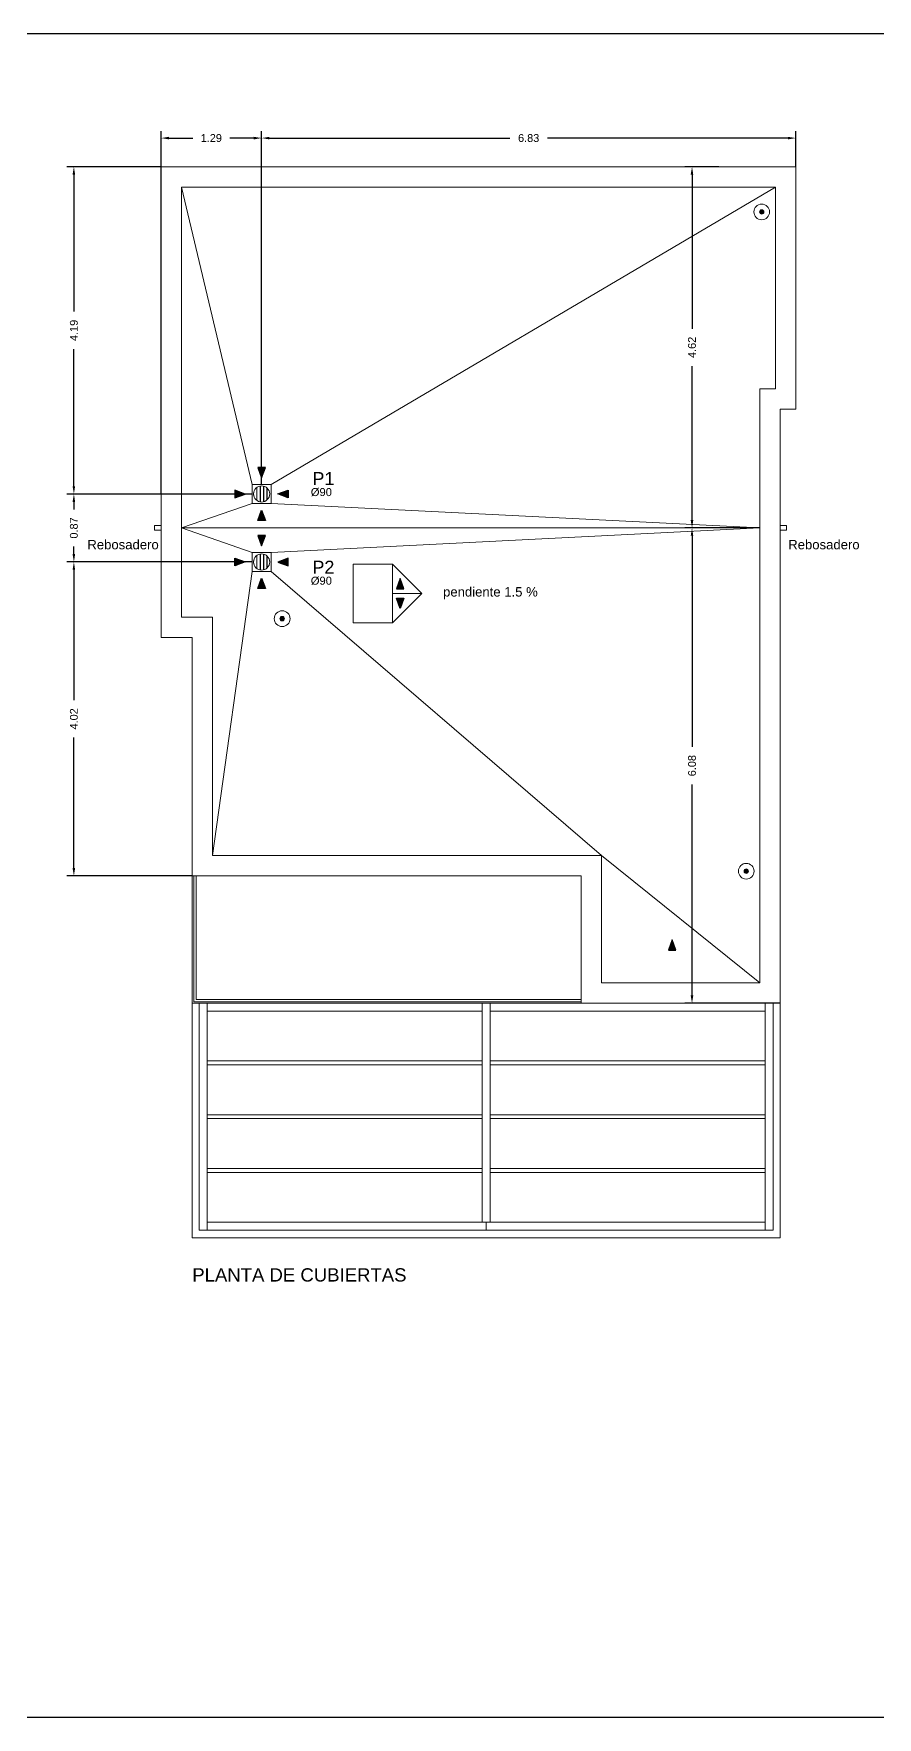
# Model space of a CAD drawing. Header units: millimetres. Extents: x 441156 to 441876, y 4514765 to 4515211.
# Drawn here: x 441335.57 to 441346.37, y 4514948.4 to 4514969.94 of the extents above; entities that cross this region are included whole.
import ezdxf
from ezdxf.enums import TextEntityAlignment as Align

# ---------------------------------------------------------------- set-up
doc = ezdxf.new("R2010")
doc.units = ezdxf.units.MM
doc.linetypes.add('CONTINUA', pattern=[0])
doc.layers.add('01_cartela', color=6, linetype='Continuous', plot=False)
for name, color, linetype in [('01_cotas', 254, 'Continuous'), ('01_puertas', 2, 'Continuous'), ('01_textos', 7, 'Continuous')]:
    doc.layers.add(name, color=color, linetype=linetype)
for name, color, linetype, lineweight in [('01_varios', 4, 'Continuous', 0), ('INGIN SANEAMIENTO BAJANTE PLUVIALES', 170, 'Continuous', 5), ('INGIN SANEAMIENTO TEXTO ENTERRADO', 7, 'Continuous', 0)]:
    doc.layers.add(name, color=color, linetype=linetype, lineweight=lineweight)
doc.styles.add('Estilo1', font='swissel.ttf')
doc.styles.add('NIEVES2', font='sanss___.ttf')
doc.styles.add('ROMANS', font='romans')
doc.dimstyles.new('DECIMAL-50', dxfattribs={"dimtxt": 0.08, "dimasz": 0.15, "dimexe": 0.09, "dimexo": 0, "dimgap": 0.09, "dimtad": 0, "dimzin": 0, "dimdsep": 46, "dimtxsty": 'ROMANS', "dimcen": 0.09, "dimclrt": 6, "dimadec": 0, "dimazin": 0, "dimtfac": 1.38, "dimtix": 1, "dimtofl": 0, "dimtmove": 2, "dimatfit": 3, "dimldrblk": 'OBLIQUE', "dimfxl": 1, "dimtolj": 1, "dimtzin": 0, "dimarcsym": 0})

# ---------------------------------------------------------------- blocks, each defined once
blk = doc.blocks.new('*D66')
at = {"layer": '01_cotas', "color": 0, "linetype": 'CONTINUA', "lineweight": -2, "transparency": 16777216}
for p, q in [((441337.202, 4514968.234), (441335.997, 4514968.234)), ((441338.147, 4514964.048), (441335.997, 4514964.048))]:
    blk.add_line(p, q, dxfattribs=at)
at = {"layer": '01_cotas', "color": 0, "lineweight": -2, "transparency": 16777216}
for p, q in [((441336.087, 4514968.134), (441336.087, 4514966.382)), ((441336.087, 4514964.148), (441336.087, 4514965.9))]:
    blk.add_line(p, q, dxfattribs=at)
at = {"layer": '01_cotas', "color": 0, "transparency": 16777216}
for points in [[(441336.07, 4514968.134), (441336.103, 4514968.134), (441336.087, 4514968.234)], [(441336.07, 4514964.148), (441336.103, 4514964.148), (441336.087, 4514964.048)]]:
    blk.add_solid(points, dxfattribs=at)
at = {"layer": '01_cotas', "color": 7, "transparency": 16777216, "insert": (441336.087, 4514966.141), "char_height": 0.1, "attachment_point": 5, "rotation": 90, "style": 'Estilo1'}
blk.add_mtext('\\A1;4.19', dxfattribs=at)
blk = doc.blocks.new('*D67')
at = {"layer": '01_cotas', "color": 0, "linetype": 'CONTINUA', "lineweight": -2, "transparency": 16777216}
for p, q in [((441338.366, 4514964.048), (441335.997, 4514964.048)), ((441338.147, 4514963.179), (441335.997, 4514963.179))]:
    blk.add_line(p, q, dxfattribs=at)
at = {"layer": '01_cotas', "color": 0, "lineweight": -2, "transparency": 16777216}
for p, q in [((441336.087, 4514963.948), (441336.087, 4514963.852)), ((441336.087, 4514963.279), (441336.087, 4514963.375))]:
    blk.add_line(p, q, dxfattribs=at)
at = {"layer": '01_cotas', "color": 0, "transparency": 16777216}
for points in [[(441336.07, 4514963.948), (441336.103, 4514963.948), (441336.087, 4514964.048)], [(441336.07, 4514963.279), (441336.103, 4514963.279), (441336.087, 4514963.179)]]:
    blk.add_solid(points, dxfattribs=at)
at = {"layer": '01_cotas', "color": 7, "transparency": 16777216, "insert": (441336.087, 4514963.614), "char_height": 0.1, "attachment_point": 5, "rotation": 90, "style": 'Estilo1'}
blk.add_mtext('\\A1;0.87', dxfattribs=at)
blk = doc.blocks.new('*D68')
at = {"layer": '01_cotas', "color": 0, "linetype": 'CONTINUA', "lineweight": -2, "transparency": 16777216}
for p, q in [((441338.366, 4514963.179), (441335.997, 4514963.179)), ((441337.602, 4514959.164), (441335.997, 4514959.164))]:
    blk.add_line(p, q, dxfattribs=at)
at = {"layer": '01_cotas', "color": 0, "lineweight": -2, "transparency": 16777216}
for p, q in [((441336.087, 4514963.079), (441336.087, 4514961.411)), ((441336.087, 4514959.264), (441336.087, 4514960.932))]:
    blk.add_line(p, q, dxfattribs=at)
at = {"layer": '01_cotas', "color": 0, "transparency": 16777216}
for points in [[(441336.07, 4514963.079), (441336.103, 4514963.079), (441336.087, 4514963.179)], [(441336.07, 4514959.264), (441336.103, 4514959.264), (441336.087, 4514959.164)]]:
    blk.add_solid(points, dxfattribs=at)
at = {"layer": '01_cotas', "color": 7, "transparency": 16777216, "insert": (441336.087, 4514961.172), "char_height": 0.1, "attachment_point": 5, "rotation": 90, "style": 'Estilo1'}
blk.add_mtext('\\A1;4.02', dxfattribs=at)
blk = doc.blocks.new('*D69')
at = {"layer": '01_cotas', "color": 0, "linetype": 'CONTINUA', "lineweight": -2, "transparency": 16777216}
for p, q in [((441338.489, 4514967.884), (441338.489, 4514968.691)), ((441345.322, 4514968.234), (441345.322, 4514968.691))]:
    blk.add_line(p, q, dxfattribs=at)
at = {"layer": '01_cotas', "color": 0, "lineweight": -2, "transparency": 16777216}
for p, q in [((441338.589, 4514968.601), (441341.665, 4514968.601)), ((441345.222, 4514968.601), (441342.145, 4514968.601))]:
    blk.add_line(p, q, dxfattribs=at)
at = {"layer": '01_cotas', "color": 0, "transparency": 16777216}
for points in [[(441338.589, 4514968.617), (441338.589, 4514968.584), (441338.489, 4514968.601)], [(441345.222, 4514968.617), (441345.222, 4514968.584), (441345.322, 4514968.601)]]:
    blk.add_solid(points, dxfattribs=at)
at = {"layer": '01_cotas', "color": 7, "transparency": 16777216, "insert": (441341.905, 4514968.601), "char_height": 0.1, "attachment_point": 5, "style": 'Estilo1'}
blk.add_mtext('\\A1;6.83', dxfattribs=at)
blk = doc.blocks.new('*D70')
at = {"layer": '01_cotas', "color": 0, "linetype": 'CONTINUA', "lineweight": -2, "transparency": 16777216}
for p, q in [((441337.202, 4514964.049), (441337.202, 4514968.691)), ((441338.489, 4514964.172), (441338.489, 4514968.691))]:
    blk.add_line(p, q, dxfattribs=at)
at = {"layer": '01_cotas', "color": 0, "lineweight": -2, "transparency": 16777216}
for p, q in [((441337.302, 4514968.601), (441337.609, 4514968.601)), ((441338.389, 4514968.601), (441338.082, 4514968.601))]:
    blk.add_line(p, q, dxfattribs=at)
at = {"layer": '01_cotas', "color": 0, "transparency": 16777216}
for points in [[(441337.302, 4514968.617), (441337.302, 4514968.584), (441337.202, 4514968.601)], [(441338.389, 4514968.617), (441338.389, 4514968.584), (441338.489, 4514968.601)]]:
    blk.add_solid(points, dxfattribs=at)
at = {"layer": '01_cotas', "color": 7, "transparency": 16777216, "insert": (441337.845, 4514968.601), "char_height": 0.1, "attachment_point": 5, "style": 'Estilo1'}
blk.add_mtext('\\A1;1.29', dxfattribs=at)
blk = doc.blocks.new('*D71')
at = {"layer": '01_cotas', "color": 0, "linetype": 'CONTINUA', "lineweight": -2, "transparency": 16777216}
for p, q in [((441344.862, 4514963.614), (441343.905, 4514963.614)), ((441345.122, 4514957.534), (441343.905, 4514957.534))]:
    blk.add_line(p, q, dxfattribs=at)
at = {"layer": '01_cotas', "color": 0, "lineweight": -2, "transparency": 16777216}
for p, q in [((441343.995, 4514963.514), (441343.995, 4514960.814)), ((441343.995, 4514957.634), (441343.995, 4514960.334))]:
    blk.add_line(p, q, dxfattribs=at)
at = {"layer": '01_cotas', "color": 0, "transparency": 16777216}
for points in [[(441343.978, 4514963.514), (441344.011, 4514963.514), (441343.995, 4514963.614)], [(441343.978, 4514957.634), (441344.011, 4514957.634), (441343.995, 4514957.534)]]:
    blk.add_solid(points, dxfattribs=at)
at = {"layer": '01_cotas', "color": 7, "transparency": 16777216, "insert": (441343.995, 4514960.574), "char_height": 0.1, "attachment_point": 5, "rotation": 90, "style": 'Estilo1'}
blk.add_mtext('\\A1;6.08', dxfattribs=at)
blk = doc.blocks.new('*D72')
at = {"layer": '01_cotas', "color": 0, "linetype": 'CONTINUA', "lineweight": -2, "transparency": 16777216}
for p, q in [((441344.34, 4514968.234), (441343.905, 4514968.234)), ((441344.34, 4514963.614), (441343.905, 4514963.614))]:
    blk.add_line(p, q, dxfattribs=at)
at = {"layer": '01_cotas', "color": 0, "lineweight": -2, "transparency": 16777216}
for p, q in [((441343.995, 4514968.134), (441343.995, 4514966.163)), ((441343.995, 4514963.714), (441343.995, 4514965.684))]:
    blk.add_line(p, q, dxfattribs=at)
at = {"layer": '01_cotas', "color": 0, "transparency": 16777216}
for points in [[(441343.978, 4514968.134), (441344.011, 4514968.134), (441343.995, 4514968.234)], [(441343.978, 4514963.714), (441344.011, 4514963.714), (441343.995, 4514963.614)]]:
    blk.add_solid(points, dxfattribs=at)
at = {"layer": '01_cotas', "color": 7, "transparency": 16777216, "insert": (441343.995, 4514965.924), "char_height": 0.1, "attachment_point": 5, "rotation": 90, "style": 'Estilo1'}
blk.add_mtext('\\A1;4.62', dxfattribs=at)

msp = doc.modelspace()

# ---------------------------------------------------------------- hatches: boundary and pattern name
at = {"layer": '01_puertas', "ltscale": 0.5}
h = msp.add_hatch(color=256, dxfattribs=at)
h.dxf.hatch_style = 1
h.paths.add_polyline_path([(441338.53619036, 4514964.3884705), (441338.44081888, 4514964.3884705), (441338.48850462, 4514964.25725326)])
h = msp.add_hatch(color=256, dxfattribs=at)
h.dxf.hatch_style = 1
h.paths.add_polyline_path([(441338.14694577, 4514964.09597856), (441338.14694577, 4514964.00060709), (441338.27816301, 4514964.04829282)])
h = msp.add_hatch(color=256, dxfattribs=at)
h.dxf.hatch_style = 1
h.paths.add_polyline_path([(441338.82789382, 4514964.09676704), (441338.82789382, 4514964.00139556), (441338.69667659, 4514964.0490813)])
h = msp.add_hatch(color=256, dxfattribs=at)
h.dxf.hatch_style = 1
h.paths.add_polyline_path([(441338.53619036, 4514963.70969209), (441338.44081888, 4514963.70969209), (441338.48850462, 4514963.84090933)])
h = msp.add_hatch(color=256, dxfattribs=at)
h.dxf.hatch_style = 1
h.paths.add_polyline_path([(441338.53619036, 4514963.51789419), (441338.44081888, 4514963.51789419), (441338.48850462, 4514963.38667695)])
h = msp.add_hatch(color=256, dxfattribs=at)
h.dxf.hatch_style = 1
h.paths.add_polyline_path([(441338.14694577, 4514963.13160772), (441338.14694577, 4514963.22697919), (441338.27816301, 4514963.17929346)])
h = msp.add_hatch(color=256, dxfattribs=at)
h.dxf.hatch_style = 1
h.paths.add_polyline_path([(441338.82789382, 4514963.13081924), (441338.82789382, 4514963.22619072), (441338.69667659, 4514963.17850498)])
h = msp.add_hatch(color=256, dxfattribs=at)
h.dxf.hatch_style = 1
h.paths.add_polyline_path([(441338.53619036, 4514962.83911578), (441338.44081888, 4514962.83911578), (441338.48850462, 4514962.97033302)])
h = msp.add_hatch(color=256, dxfattribs=at)
h.dxf.hatch_style = 1
h.paths.add_polyline_path([(441340.21279463, 4514962.83657626), (441340.30816611, 4514962.83657626), (441340.26048037, 4514962.9677935)])
h = msp.add_hatch(color=256, dxfattribs=at)
h.dxf.hatch_style = 1
h.paths.add_polyline_path([(441340.21279463, 4514962.71601001), (441340.30816611, 4514962.71601001), (441340.26048037, 4514962.58479278)])
h = msp.add_hatch(color=256, dxfattribs=at)
h.dxf.hatch_style = 1
h.paths.add_polyline_path([(441343.69425089, 4514958.21312634), (441343.78962237, 4514958.21312634), (441343.74193663, 4514958.34434357)])
at = {"layer": 'INGIN SANEAMIENTO BAJANTE PLUVIALES', "lineweight": 0}
h = msp.add_hatch(color=256, dxfattribs=at)
h.dxf.hatch_style = 1
edge = h.paths.add_edge_path()
edge.add_arc((441344.88660125, 4514967.65650579), 0.0283421, 0, 360)
h = msp.add_hatch(dxfattribs=at)
h.set_pattern_fill('JIS_RC_18', color=256, scale=0.002397, angle=45)
h.set_pattern_definition([(90, (441267.585674, 4514916.51923), (-0.043142653, 9e-18), []), (90, (441267.58737, 4514916.520925), (-0.043142653, 9e-18), []), (90, (441267.589063, 4514916.52262), (-0.043142653, 9e-18), [])])
edge = h.paths.add_edge_path()
edge.add_arc((441338.48850463, 4514964.04908129), 0.10331887, 0, 360)
h = msp.add_hatch(dxfattribs=at)
h.set_pattern_fill('JIS_RC_18', color=256, scale=0.002397, angle=45)
h.set_pattern_definition([(90, (441267.585674, 4514914.881154), (-0.043142653, 9e-18), []), (90, (441267.58737, 4514914.88285), (-0.043142653, 9e-18), []), (90, (441267.589063, 4514914.884543), (-0.043142653, 9e-18), [])])
edge = h.paths.add_edge_path()
edge.add_arc((441338.48850463, 4514963.17850498), 0.10331887, 0, 360)
h = msp.add_hatch(color=256, dxfattribs=at)
h.dxf.hatch_style = 1
edge = h.paths.add_edge_path()
edge.add_arc((441338.75160185, 4514962.4537856), 0.0283421, 0, 360)
h = msp.add_hatch(color=256, dxfattribs=at)
h.dxf.hatch_style = 1
edge = h.paths.add_edge_path()
edge.add_arc((441344.6886272, 4514959.22379002), 0.0283421, 0, 360)

# ---------------------------------------------------------------- linework, layer by layer
at = {"layer": '01_cartela', "color": 3}
msp.add_lwpolyline([(441328.82145805, 4514969.93626665), (441328.82145805, 4514948.40124264), (441359.45944611, 4514948.40124264), (441359.45944611, 4514969.93626665)], close=True, dxfattribs=at)
at = {"layer": '01_puertas', "ltscale": 0.5, "elevation": -0.00000053}
for points in [[(441338.53619036, 4514964.3884705), (441338.44081888, 4514964.3884705), (441338.48850462, 4514964.25725326), (441338.53619036, 4514964.3884705)], [(441338.14694577, 4514964.09597856), (441338.14694577, 4514964.00060709), (441338.27816301, 4514964.04829282), (441338.14694577, 4514964.09597856)], [(441338.82789382, 4514964.09676704), (441338.82789382, 4514964.00139556), (441338.69667659, 4514964.0490813), (441338.82789382, 4514964.09676704)], [(441338.53619036, 4514963.70969209), (441338.44081888, 4514963.70969209), (441338.48850462, 4514963.84090933), (441338.53619036, 4514963.70969209)], [(441338.53619036, 4514963.51789419), (441338.44081888, 4514963.51789419), (441338.48850462, 4514963.38667695), (441338.53619036, 4514963.51789419)], [(441338.14694577, 4514963.13160772), (441338.14694577, 4514963.22697919), (441338.27816301, 4514963.17929346), (441338.14694577, 4514963.13160772)], [(441338.82789382, 4514963.13081924), (441338.82789382, 4514963.22619072), (441338.69667659, 4514963.17850498), (441338.82789382, 4514963.13081924)], [(441338.53619036, 4514962.83911578), (441338.44081888, 4514962.83911578), (441338.48850462, 4514962.97033302), (441338.53619036, 4514962.83911578)], [(441343.69425089, 4514958.21312634), (441343.78962237, 4514958.21312634), (441343.74193663, 4514958.34434357), (441343.69425089, 4514958.21312634)]]:
    msp.add_lwpolyline(points, dxfattribs=at)
at = {"layer": '01_puertas', "ltscale": 0.5}
for points in [[(441340.21279463, 4514962.83657626), (441340.30816611, 4514962.83657626), (441340.26048037, 4514962.9677935), (441340.21279463, 4514962.83657626)], [(441340.21279463, 4514962.71601001), (441340.30816611, 4514962.71601001), (441340.26048037, 4514962.58479278), (441340.21279463, 4514962.71601001)]]:
    msp.add_lwpolyline(points, dxfattribs=at)
at = {"layer": '01_varios', "linetype": 'CONTINUA'}
for p, q in [((441337.60160185, 4514957.53379314), (441337.60160185, 4514959.16379314)), ((441337.62160185, 4514959.1637869), (441337.62160185, 4514957.55379314)), ((441337.65160185, 4514959.1637869), (441337.65160185, 4514957.58379314)), ((441337.62160185, 4514957.55379314), (441342.57660172, 4514957.55379314)), ((441337.65160185, 4514957.58379314), (441342.57660172, 4514957.58379314)), ((441337.60160185, 4514957.53379314), (441342.57660172, 4514957.53379314)), ((441337.60160185, 4514957.53379314), (441337.60160185, 4514954.53379314)), ((441337.69160578, 4514957.53379314), (441337.69160578, 4514954.63379314)), ((441337.79160578, 4514954.63379314), (441337.79160578, 4514957.53379314)), ((441337.79160578, 4514957.43379314, 0.00000114), (441341.31160381, 4514957.43379314, 0.00000122)), ((441341.31160381, 4514954.73379314, 0.00000122), (441341.31160381, 4514957.53379314, 0.00000122)), ((441341.41160381, 4514954.73379314, 0.00000122), (441341.41160381, 4514957.53379314, 0.00000122)), ((441341.41160381, 4514957.43379314, 0.00000122), (441344.93160183, 4514957.43379314, 0.0000013)), ((441344.93160183, 4514954.63379314, 0.0000013), (441344.93160183, 4514957.53379314, 0.0000013)), ((441345.03160183, 4514957.53379314, 0.0000013), (441345.03160183, 4514954.63379314, 0.0000013)), ((441345.12160185, 4514957.53379314, 0.0000013), (441345.12160185, 4514954.53379314, 0.0000013)), ((441341.31160381, 4514956.79629314, 0.00000122), (441337.79160578, 4514956.79629314, 0.00000114)), ((441341.31160381, 4514956.74629314, 0.00000122), (441337.79160578, 4514956.74629314, 0.00000114)), ((441344.93160183, 4514956.79629314, 0.0000013), (441341.41160381, 4514956.79629314, 0.00000122)), ((441344.93160183, 4514956.74629314, 0.0000013), (441341.41160381, 4514956.74629314, 0.00000122)), ((441341.31160381, 4514956.10879314, 0.00000122), (441337.79160578, 4514956.10879314, 0.00000114)), ((441341.31160381, 4514956.05879314, 0.00000122), (441337.79160578, 4514956.05879314, 0.00000114)), ((441344.93160183, 4514956.10879314, 0.0000013), (441341.41160381, 4514956.10879314, 0.00000122)), ((441344.93160183, 4514956.05879314, 0.0000013), (441341.41160381, 4514956.05879314, 0.00000122)), ((441341.31160381, 4514955.42129314, 0.00000122), (441337.79160578, 4514955.42129314, 0.00000114)), ((441344.93160183, 4514955.42129314, 0.0000013), (441341.41160381, 4514955.42129314, 0.00000122)), ((441341.31160381, 4514955.37129314, 0.00000122), (441337.79160578, 4514955.37129314, 0.00000114)), ((441344.93160183, 4514955.37129314, 0.0000013), (441341.41160381, 4514955.37129314, 0.00000122)), ((441337.60160185, 4514954.53379314, 0.00000115), (441345.12160185, 4514954.53379314, 0.0000013)), ((441337.69160578, 4514954.63379314, 0.00000114), (441345.03160183, 4514954.63379314, 0.0000013)), ((441337.79160578, 4514954.73379314, 0.00000114), (441344.93160183, 4514954.73379314, 0.0000013)), ((441341.36160381, 4514954.63379314, 0.00000122), (441341.36160381, 4514954.73379314, 0.00000122)), ((441341.36160381, 4514954.63379314, 0.00000122), (441341.36160381, 4514954.73379314, 0.00000122))]:
    msp.add_line(p, q, dxfattribs=at)
for points in [[(441337.60160185, 4514959.16379314), (441337.60160185, 4514962.21379314), (441337.20160185, 4514962.21379314), (441337.20160185, 4514968.23384159), (441345.32160185, 4514968.23379314), (441345.32160185, 4514965.13379286), (441345.12160185, 4514965.13379286), (441345.12160185, 4514957.53379314), (441342.57660172, 4514957.53379314), (441342.57660172, 4514959.16379314)], [(441339.66160185, 4514962.40129313), (441339.66160185, 4514963.15129314), (441340.16160185, 4514963.15129314), (441340.16160185, 4514962.40129313)]]:
    msp.add_lwpolyline(points, close=True, dxfattribs=at)
at = {"layer": 'INGIN SANEAMIENTO BAJANTE PLUVIALES', "lineweight": 0}
for p, q in [((441337.46160185, 4514967.97384004), (441338.36583941, 4514964.17174651)), ((441338.61116984, 4514964.17174651), (441345.06160185, 4514967.97379469)), ((441338.36583941, 4514963.92641608), (441337.46160185, 4514963.61379314)), ((441338.61116984, 4514963.92641608), (441344.86160185, 4514963.61379314)), ((441337.11885998, 4514963.64379314, -0.00000053), (441337.20160185, 4514963.64379314, -0.00000053)), ((441337.11885998, 4514963.58379314, -0.00000053), (441337.11885998, 4514963.64379314, -0.00000053)), ((441337.11885998, 4514963.58379314, -0.00000053), (441337.20160185, 4514963.58379314, -0.00000053)), ((441344.86160185, 4514963.61379314), (441337.46160185, 4514963.61379314)), ((441338.36583941, 4514963.3011702), (441337.46160185, 4514963.61379314)), ((441338.61116984, 4514963.3011702), (441344.86160185, 4514963.61379314)), ((441345.20434371, 4514963.64379314), (441345.12160185, 4514963.64379314)), ((441345.20434371, 4514963.58379314), (441345.12160185, 4514963.58379314)), ((441345.20434371, 4514963.58379314), (441345.20434371, 4514963.64379314)), ((441340.16160185, 4514963.15129314), (441340.53660186, 4514962.77629314)), ((441338.36583941, 4514963.05583977), (441337.86160185, 4514959.42379314)), ((441338.61116984, 4514963.05583977), (441342.83660172, 4514959.42379314)), ((441340.16160185, 4514962.77629314), (441340.53660186, 4514962.77629314)), ((441340.16160185, 4514962.40129313), (441340.53660186, 4514962.77629314)), ((441342.83660172, 4514959.42379314), (441344.86160185, 4514957.79379314))]:
    msp.add_line(p, q, dxfattribs=at)
for points in [[(441337.86160185, 4514959.42379314), (441337.86160185, 4514962.47379314), (441337.46160185, 4514962.47379314), (441337.46160185, 4514967.97384004), (441345.06160185, 4514967.97379469), (441345.06160185, 4514965.39379286), (441344.86160185, 4514965.39379286), (441344.86160185, 4514957.79379314), (441342.83660172, 4514957.79379314), (441342.83660172, 4514959.42379314)], [(441339.66160185, 4514962.40129313), (441339.66160185, 4514963.15129314), (441340.16160185, 4514963.15129314), (441340.16160185, 4514962.40129313)]]:
    msp.add_lwpolyline(points, close=True, dxfattribs=at)
at = {"layer": 'INGIN SANEAMIENTO BAJANTE PLUVIALES', "lineweight": 0, "elevation": 0.0000052}
for points in [[(441338.61116984, 4514964.17174651), (441338.61116984, 4514963.92641608), (441338.36583941, 4514963.92641608), (441338.36583941, 4514964.17174651)], [(441338.61116984, 4514963.05583977), (441338.61116984, 4514963.3011702), (441338.36583941, 4514963.3011702), (441338.36583941, 4514963.05583977)]]:
    msp.add_lwpolyline(points, close=True, dxfattribs=at)
at = {"layer": 'INGIN SANEAMIENTO BAJANTE PLUVIALES', "lineweight": 0}
for centre, radius in [((441344.88660125, 4514967.65650579, -0.00000058), 0.10043635), ((441344.88660125, 4514967.65650579, -0.00000058), 0.0283421), ((441338.48850463, 4514964.04908129), 0.10331887), ((441338.48850463, 4514963.17850498), 0.10331887), ((441338.75160185, 4514962.4537856, 0.00003476), 0.10043635), ((441338.75160185, 4514962.4537856, 0.00003476), 0.0283421), ((441344.6886272, 4514959.22379002, -0.00000111), 0.10043635), ((441344.6886272, 4514959.22379002, -0.00000111), 0.0283421)]:
    msp.add_circle(centre, radius, dxfattribs=at)

# ---------------------------------------------------------------- texts
at = {"layer": '01_textos', "style": 'NIEVES2'}
for s, p in [('Rebosadero', (441336.71596007, 4514963.34102388, -0.00000106)), ('Rebosadero', (441345.68244052, 4514963.34102388, -0.00000106)), ('pendiente 1.5 %%%', (441341.41549164, 4514962.73688948))]:
    msp.add_text(s, height=0.12, dxfattribs=at).set_placement(p, align=Align.CENTER)
at = {"layer": '01_textos', "color": 5, "style": 'Estilo1'}
msp.add_text('PLANTA DE CUBIERTAS', height=0.1697265748, dxfattribs=at).set_placement((441337.60160185, 4514953.97531783))
at = {"layer": 'INGIN SANEAMIENTO BAJANTE PLUVIALES', "style": 'NIEVES2'}
for s, p in [('P1', (441339.2793506, 4514964.16427178, -0.00000089)), ('P2', (441339.2793506, 4514963.03068013, -0.00000053))]:
    msp.add_text(s, height=0.164465438, dxfattribs=at).set_placement(p, align=Align.CENTER)
at = {"layer": 'INGIN SANEAMIENTO TEXTO ENTERRADO', "char_height": 0.102375, "attachment_point": 5, "rotation": 359.979970055, "style": 'Estilo1'}
for insert in [(441339.25295491, 4514964.07119697, -0.00000089), (441339.25295491, 4514962.93760532, -0.00000053)]:
    msp.add_mtext_dynamic_manual_height_columns('Ø90', width=0.5900810399, gutter_width=12.5, heights=[0], dxfattribs=dict(at, insert=insert))

# ---------------------------------------------------------------- dimensions: what is measured, and where the dimension line sits
at = {"layer": '01_cotas'}
for base, p1, p2, picture, middle in [((441338.48850464, 4514968.60083132), (441337.20160186, 4514964.04908129), (441338.48850464, 4514964.17174651, -0.00000053), '*D70', (441337.84505325, 4514968.60083132)), ((441345.32160185, 4514968.60083132), (441338.48850464, 4514967.88379314), (441345.32160185, 4514968.23379314), '*D69', (441341.90505325, 4514968.60083132))]:
    dim = msp.add_linear_dim(base=base, p1=p1, p2=p2, dimstyle='DECIMAL-50', override={"dimtxt": 0.1, "dimasz": 0.1, "dimtxsty": 'Estilo1', "dimsah": 1, "dimclrt": 7, "dimfxl": 0.09, "dimarcsym": 2}, dxfattribs=at)
    dim.commit()
    dim.dimension.update_dxf_attribs({"geometry": picture, "text_midpoint": middle})
for base, p1, p2, picture, middle in [((441336.0867666, 4514968.23384159), (441338.14694579, 4514964.04829283), (441337.20160185, 4514968.23384159), '*D66', (441336.0867666, 4514966.14106721)), ((441343.99454169, 4514963.61379314), (441344.33956564, 4514968.233799), (441344.33956564, 4514963.61379314), '*D72', (441343.99454169, 4514965.92379607)), ((441336.0867666, 4514963.17929345), (441338.36583942, 4514964.04829283, -0.00000053), (441338.14694579, 4514963.17929345, -0.00000053), '*D67', (441336.0867666, 4514963.61379314)), ((441343.99454169, 4514963.61379314), (441345.12160185, 4514957.53379314), (441344.86160191, 4514963.61379314), '*D71', (441343.99454169, 4514960.57379314)), ((441336.0867666, 4514959.16379314), (441338.36583942, 4514963.17929345, -0.00000053), (441337.60160185, 4514959.16379314), '*D68', (441336.0867666, 4514961.17154329))]:
    dim = msp.add_linear_dim(base=base, p1=p1, p2=p2, angle=90, dimstyle='DECIMAL-50', override={"dimtxt": 0.1, "dimasz": 0.1, "dimtxsty": 'Estilo1', "dimsah": 1, "dimclrt": 7, "dimfxl": 0.09, "dimarcsym": 2}, dxfattribs=at)
    dim.commit()
    dim.dimension.update_dxf_attribs({"geometry": picture, "text_midpoint": middle})

doc.saveas('drawing.dxf')
